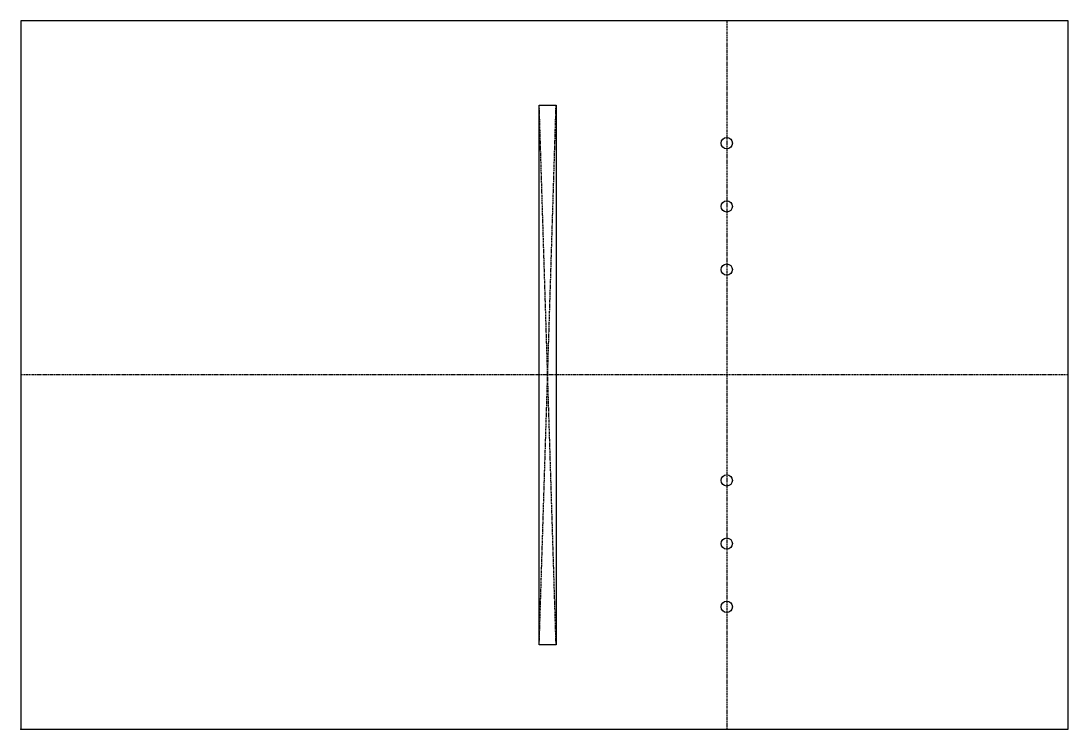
# Model space of a CAD drawing. Header units: millimetres. Extents: x 0 to 497, y 0 to 336.
import ezdxf

# ---------------------------------------------------------------- set-up
doc = ezdxf.new("R2010")
doc.units = ezdxf.units.MM
doc.linetypes.add('DASHED', pattern=[0.75, 0.5, -0.25])
doc.layers.get('0').update_dxf_attribs({"linetype": 'CONTINUOUS'})

msp = doc.modelspace()

# ---------------------------------------------------------------- linework, layer by layer
at = {"linetype": 'DASHED'}
for p, q in [((335, 336), (335, 0)), ((254, 40), (246, 296)), ((246, 40), (254, 296)), ((497, 168), (0, 168))]:
    msp.add_line(p, q, dxfattribs=at)
for points in [[(0, 0), (497, 0), (497, 336), (0, 336)], [(254, 40), (246, 40), (246, 296), (254, 296)]]:
    msp.add_lwpolyline(points, close=True)
for centre in [(335, 278), (335, 248), (335, 218), (335, 118), (335, 88), (335, 58)]:
    msp.add_circle(centre, 2.7)
for p in [(250, 168), (0, 0)]:
    msp.add_point(p)

doc.saveas('drawing.dxf')
